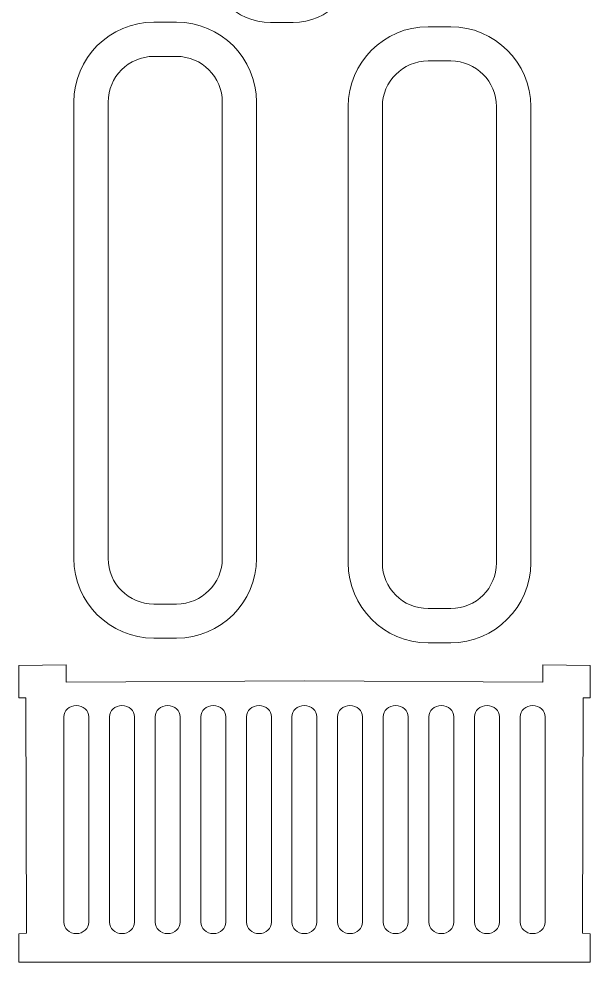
# Model space of a CAD drawing. Header units: millimetres. Extents: x -494 to 494, y -418 to 418.
# Drawn here: x -490.8 to -440.7, y -44 to 38.7 of the extents above; entities that cross this region are included whole.
import ezdxf

# ---------------------------------------------------------------- set-up
doc = ezdxf.new("R2010")
doc.units = ezdxf.units.MM
doc.header["$MEASUREMENT"] = 0

msp = doc.modelspace()

# ---------------------------------------------------------------- linework, layer by layer
at = {"lineweight": 9}
for points, knots in [([(-466.7409, 82.347), (-463.7121, 82.347), (-461.2409, 79.8758), (-461.2409, 76.847), (-461.2409, 76.847), (-461.2409, 76.847), (-461.2409, 43.847), (-461.2409, 43.847), (-461.2409, 43.847), (-461.2409, 40.8182), (-463.7121, 38.347), (-466.7409, 38.347), (-466.7409, 38.347), (-466.7409, 38.347), (-468.7409, 38.347), (-468.7409, 38.347), (-468.7409, 38.347), (-471.7697, 38.347), (-474.2409, 40.8182), (-474.2409, 43.847), (-474.2409, 43.847), (-474.2409, 43.847), (-474.2409, 76.847), (-474.2409, 76.847), (-474.2409, 76.847), (-474.2409, 79.8758), (-471.7697, 82.347), (-468.7409, 82.347), (-468.7409, 82.347), (-468.7409, 82.347), (-466.7409, 82.347), (-466.7409, 82.347)], [0, 0, 0, 0, 0.1111111, 0.1111111, 0.1111111, 0.1111111, 0.2222222, 0.2222222, 0.2222222, 0.2222222, 0.3333333, 0.3333333, 0.3333333, 0.3333333, 0.4444444, 0.4444444, 0.4444444, 0.4444444, 0.5555556, 0.5555556, 0.5555556, 0.5555556, 0.6666667, 0.6666667, 0.6666667, 0.6666667, 0.7777778, 0.7777778, 0.7777778, 0.7777778, 1, 1, 1, 1]), ([(-478.9551, 38.3631), (-478.9551, 38.3631), (-476.9551, 38.3631), (-476.9551, 38.3631), (-476.9551, 38.3631), (-473.1032, 38.3631), (-469.9551, 35.215), (-469.9551, 31.3631), (-469.9551, 31.3631), (-469.9551, 31.3631), (-469.9551, -8.6369), (-469.9551, -8.6369), (-469.9551, -8.6369), (-469.9551, -12.4888), (-473.1032, -15.6369), (-476.9551, -15.6369), (-476.9551, -15.6369), (-476.9551, -15.6369), (-478.9551, -15.6369), (-478.9551, -15.6369), (-478.9551, -15.6369), (-482.807, -15.6369), (-485.9551, -12.4888), (-485.9551, -8.6369), (-485.9551, -8.6369), (-485.9551, -8.6369), (-485.9551, 31.3631), (-485.9551, 31.3631), (-485.9551, 31.3631), (-485.9551, 35.215), (-482.807, 38.3631), (-478.9551, 38.3631)], [0, 0, 0, 0, 0.1111111, 0.1111111, 0.1111111, 0.1111111, 0.2222222, 0.2222222, 0.2222222, 0.2222222, 0.3333333, 0.3333333, 0.3333333, 0.3333333, 0.4444444, 0.4444444, 0.4444444, 0.4444444, 0.5555556, 0.5555556, 0.5555556, 0.5555556, 0.6666667, 0.6666667, 0.6666667, 0.6666667, 0.7777778, 0.7777778, 0.7777778, 0.7777778, 1, 1, 1, 1]), ([(-454.9365, 37.9662), (-454.9365, 37.9662), (-452.9365, 37.9662), (-452.9365, 37.9662), (-452.9365, 37.9662), (-449.0846, 37.9662), (-445.9365, 34.8181), (-445.9365, 30.9662), (-445.9365, 30.9662), (-445.9365, 30.9662), (-445.9365, -9.0338), (-445.9365, -9.0338), (-445.9365, -9.0338), (-445.9365, -12.8857), (-449.0846, -16.0338), (-452.9365, -16.0338), (-452.9365, -16.0338), (-452.9365, -16.0338), (-454.9365, -16.0338), (-454.9365, -16.0338), (-454.9365, -16.0338), (-458.7884, -16.0338), (-461.9365, -12.8857), (-461.9365, -9.0338), (-461.9365, -9.0338), (-461.9365, -9.0338), (-461.9365, 30.9662), (-461.9365, 30.9662), (-461.9365, 30.9662), (-461.9365, 34.8181), (-458.7884, 37.9662), (-454.9365, 37.9662)], [0, 0, 0, 0, 0.1111111, 0.1111111, 0.1111111, 0.1111111, 0.2222222, 0.2222222, 0.2222222, 0.2222222, 0.3333333, 0.3333333, 0.3333333, 0.3333333, 0.4444444, 0.4444444, 0.4444444, 0.4444444, 0.5555556, 0.5555556, 0.5555556, 0.5555556, 0.6666667, 0.6666667, 0.6666667, 0.6666667, 0.7777778, 0.7777778, 0.7777778, 0.7777778, 1, 1, 1, 1]), ([(-478.9551, 35.3631), (-478.9551, 35.3631), (-476.9551, 35.3631), (-476.9551, 35.3631), (-476.9551, 35.3631), (-474.7551, 35.3631), (-472.9551, 33.5631), (-472.9551, 31.3631), (-472.9551, 31.3631), (-472.9551, 31.3631), (-472.9551, -8.6369), (-472.9551, -8.6369), (-472.9551, -8.6369), (-472.9551, -10.8369), (-474.7551, -12.6369), (-476.9551, -12.6369), (-476.9551, -12.6369), (-476.9551, -12.6369), (-478.9551, -12.6369), (-478.9551, -12.6369), (-478.9551, -12.6369), (-481.1551, -12.6369), (-482.9551, -10.8369), (-482.9551, -8.6369), (-482.9551, -8.6369), (-482.9551, -8.6369), (-482.9551, 31.3631), (-482.9551, 31.3631), (-482.9551, 31.3631), (-482.9551, 33.5631), (-481.1551, 35.3631), (-478.9551, 35.3631)], [0, 0, 0, 0, 0.1111111, 0.1111111, 0.1111111, 0.1111111, 0.2222222, 0.2222222, 0.2222222, 0.2222222, 0.3333333, 0.3333333, 0.3333333, 0.3333333, 0.4444444, 0.4444444, 0.4444444, 0.4444444, 0.5555556, 0.5555556, 0.5555556, 0.5555556, 0.6666667, 0.6666667, 0.6666667, 0.6666667, 0.7777778, 0.7777778, 0.7777778, 0.7777778, 1, 1, 1, 1]), ([(-454.9365, 34.9662), (-454.9365, 34.9662), (-452.9365, 34.9662), (-452.9365, 34.9662), (-452.9365, 34.9662), (-450.7365, 34.9662), (-448.9365, 33.1662), (-448.9365, 30.9662), (-448.9365, 30.9662), (-448.9365, 30.9662), (-448.9365, -9.0338), (-448.9365, -9.0338), (-448.9365, -9.0338), (-448.9365, -11.2338), (-450.7365, -13.0338), (-452.9365, -13.0338), (-452.9365, -13.0338), (-452.9365, -13.0338), (-454.9365, -13.0338), (-454.9365, -13.0338), (-454.9365, -13.0338), (-457.1365, -13.0338), (-458.9365, -11.2338), (-458.9365, -9.0338), (-458.9365, -9.0338), (-458.9365, -9.0338), (-458.9365, 30.9662), (-458.9365, 30.9662), (-458.9365, 30.9662), (-458.9365, 33.1662), (-457.1365, 34.9662), (-454.9365, 34.9662)], [0, 0, 0, 0, 0.1111111, 0.1111111, 0.1111111, 0.1111111, 0.2222222, 0.2222222, 0.2222222, 0.2222222, 0.3333333, 0.3333333, 0.3333333, 0.3333333, 0.4444444, 0.4444444, 0.4444444, 0.4444444, 0.5555556, 0.5555556, 0.5555556, 0.5555556, 0.6666667, 0.6666667, 0.6666667, 0.6666667, 0.7777778, 0.7777778, 0.7777778, 0.7777778, 1, 1, 1, 1]), ([(-465.7547, -44.0294), (-465.7547, -44.0294), (-440.7393, -44.0294), (-440.7393, -44.0294), (-440.7393, -44.0294), (-440.7393, -44.0294), (-440.7393, -41.5606), (-440.7393, -41.5606), (-440.7393, -41.5606), (-440.7393, -41.5606), (-441.4008, -41.4945), (-441.4008, -41.4945), (-441.4008, -41.4945), (-441.4008, -41.4945), (-441.3618, -20.8565), (-441.3618, -20.8565), (-441.3618, -20.8565), (-441.3618, -20.8565), (-440.7393, -20.857), (-440.7393, -20.857), (-440.7393, -20.857), (-440.7393, -20.857), (-440.7393, -18.0294), (-440.7393, -18.0294), (-440.7393, -18.0294), (-440.7393, -18.0294), (-444.8869, -17.98), (-444.8869, -17.98), (-444.8869, -17.98), (-444.8869, -17.98), (-444.8872, -19.5013), (-444.8872, -19.5013), (-444.8872, -19.5013), (-444.8872, -19.5013), (-465.7547, -19.3816), (-465.7547, -19.3816), (-465.7547, -19.3816), (-465.7547, -19.3816), (-486.6222, -19.5013), (-486.6222, -19.5013), (-486.6222, -19.5013), (-486.6222, -19.5013), (-486.6225, -17.98), (-486.6225, -17.98), (-486.6225, -17.98), (-486.6225, -17.98), (-490.7701, -18.0294), (-490.7701, -18.0294), (-490.7701, -18.0294), (-490.7701, -18.0294), (-490.7701, -20.857), (-490.7701, -20.857), (-490.7701, -20.857), (-490.7701, -20.857), (-490.1476, -20.8565), (-490.1476, -20.8565), (-490.1476, -20.8565), (-490.1476, -20.8565), (-490.1086, -41.4945), (-490.1086, -41.4945), (-490.1086, -41.4945), (-490.1086, -41.4945), (-490.7701, -41.5606), (-490.7701, -41.5606), (-490.7701, -41.5606), (-490.7701, -41.5606), (-490.7701, -44.0294), (-490.7701, -44.0294), (-490.7701, -44.0294), (-490.7701, -44.0294), (-465.7547, -44.0294), (-465.7547, -44.0294)], [0, 0, 0, 0, 0.0526316, 0.0526316, 0.0526316, 0.0526316, 0.1052632, 0.1052632, 0.1052632, 0.1052632, 0.1578947, 0.1578947, 0.1578947, 0.1578947, 0.2105263, 0.2105263, 0.2105263, 0.2105263, 0.2631579, 0.2631579, 0.2631579, 0.2631579, 0.3157895, 0.3157895, 0.3157895, 0.3157895, 0.3684211, 0.3684211, 0.3684211, 0.3684211, 0.4210526, 0.4210526, 0.4210526, 0.4210526, 0.4736842, 0.4736842, 0.4736842, 0.4736842, 0.5263158, 0.5263158, 0.5263158, 0.5263158, 0.5789474, 0.5789474, 0.5789474, 0.5789474, 0.6315789, 0.6315789, 0.6315789, 0.6315789, 0.6842105, 0.6842105, 0.6842105, 0.6842105, 0.7368421, 0.7368421, 0.7368421, 0.7368421, 0.7894737, 0.7894737, 0.7894737, 0.7894737, 0.8421053, 0.8421053, 0.8421053, 0.8421053, 0.8947368, 0.8947368, 0.8947368, 0.8947368, 1, 1, 1, 1]), ([(-485.7393, -21.5294), (-485.7393, -21.5294), (-485.7392, -21.5294), (-485.7392, -21.5294), (-485.7392, -21.5294), (-485.1341, -21.5294), (-484.6393, -21.9793), (-484.6393, -22.5293), (-484.6393, -22.5293), (-484.6393, -22.5293), (-484.6393, -40.5295), (-484.6393, -40.5295), (-484.6393, -40.5295), (-484.6393, -41.0795), (-485.1341, -41.5294), (-485.7392, -41.5294), (-485.7392, -41.5294), (-485.7392, -41.5294), (-485.7393, -41.5294), (-485.7393, -41.5294), (-485.7393, -41.5294), (-486.3444, -41.5294), (-486.8393, -41.0795), (-486.8393, -40.5295), (-486.8393, -40.5295), (-486.8393, -40.5295), (-486.8393, -22.5293), (-486.8393, -22.5293), (-486.8393, -22.5293), (-486.8393, -21.9793), (-486.3444, -21.5294), (-485.7393, -21.5294)], [0, 0, 0, 0, 0.1111111, 0.1111111, 0.1111111, 0.1111111, 0.2222222, 0.2222222, 0.2222222, 0.2222222, 0.3333333, 0.3333333, 0.3333333, 0.3333333, 0.4444444, 0.4444444, 0.4444444, 0.4444444, 0.5555556, 0.5555556, 0.5555556, 0.5555556, 0.6666667, 0.6666667, 0.6666667, 0.6666667, 0.7777778, 0.7777778, 0.7777778, 0.7777778, 1, 1, 1, 1]), ([(-481.7393, -21.5294), (-481.7393, -21.5294), (-481.7392, -21.5294), (-481.7392, -21.5294), (-481.7392, -21.5294), (-481.1341, -21.5294), (-480.6393, -21.9793), (-480.6393, -22.5293), (-480.6393, -22.5293), (-480.6393, -22.5293), (-480.6393, -40.5295), (-480.6393, -40.5295), (-480.6393, -40.5295), (-480.6393, -41.0795), (-481.1341, -41.5294), (-481.7392, -41.5294), (-481.7392, -41.5294), (-481.7392, -41.5294), (-481.7393, -41.5294), (-481.7393, -41.5294), (-481.7393, -41.5294), (-482.3444, -41.5294), (-482.8393, -41.0795), (-482.8393, -40.5295), (-482.8393, -40.5295), (-482.8393, -40.5295), (-482.8393, -22.5293), (-482.8393, -22.5293), (-482.8393, -22.5293), (-482.8393, -21.9793), (-482.3444, -21.5294), (-481.7393, -21.5294)], [0, 0, 0, 0, 0.1111111, 0.1111111, 0.1111111, 0.1111111, 0.2222222, 0.2222222, 0.2222222, 0.2222222, 0.3333333, 0.3333333, 0.3333333, 0.3333333, 0.4444444, 0.4444444, 0.4444444, 0.4444444, 0.5555556, 0.5555556, 0.5555556, 0.5555556, 0.6666667, 0.6666667, 0.6666667, 0.6666667, 0.7777778, 0.7777778, 0.7777778, 0.7777778, 1, 1, 1, 1]), ([(-477.7393, -21.5294), (-477.7393, -21.5294), (-477.7392, -21.5294), (-477.7392, -21.5294), (-477.7392, -21.5294), (-477.1341, -21.5294), (-476.6393, -21.9793), (-476.6393, -22.5293), (-476.6393, -22.5293), (-476.6393, -22.5293), (-476.6393, -40.5295), (-476.6393, -40.5295), (-476.6393, -40.5295), (-476.6393, -41.0795), (-477.1341, -41.5294), (-477.7392, -41.5294), (-477.7392, -41.5294), (-477.7392, -41.5294), (-477.7393, -41.5294), (-477.7393, -41.5294), (-477.7393, -41.5294), (-478.3444, -41.5294), (-478.8393, -41.0795), (-478.8393, -40.5295), (-478.8393, -40.5295), (-478.8393, -40.5295), (-478.8393, -22.5293), (-478.8393, -22.5293), (-478.8393, -22.5293), (-478.8393, -21.9793), (-478.3444, -21.5294), (-477.7393, -21.5294)], [0, 0, 0, 0, 0.1111111, 0.1111111, 0.1111111, 0.1111111, 0.2222222, 0.2222222, 0.2222222, 0.2222222, 0.3333333, 0.3333333, 0.3333333, 0.3333333, 0.4444444, 0.4444444, 0.4444444, 0.4444444, 0.5555556, 0.5555556, 0.5555556, 0.5555556, 0.6666667, 0.6666667, 0.6666667, 0.6666667, 0.7777778, 0.7777778, 0.7777778, 0.7777778, 1, 1, 1, 1]), ([(-473.7393, -21.5294), (-473.7393, -21.5294), (-473.7392, -21.5294), (-473.7392, -21.5294), (-473.7392, -21.5294), (-473.1341, -21.5294), (-472.6393, -21.9793), (-472.6393, -22.5293), (-472.6393, -22.5293), (-472.6393, -22.5293), (-472.6393, -40.5295), (-472.6393, -40.5295), (-472.6393, -40.5295), (-472.6393, -41.0795), (-473.1341, -41.5294), (-473.7392, -41.5294), (-473.7392, -41.5294), (-473.7392, -41.5294), (-473.7393, -41.5294), (-473.7393, -41.5294), (-473.7393, -41.5294), (-474.3444, -41.5294), (-474.8393, -41.0795), (-474.8393, -40.5295), (-474.8393, -40.5295), (-474.8393, -40.5295), (-474.8393, -22.5293), (-474.8393, -22.5293), (-474.8393, -22.5293), (-474.8393, -21.9793), (-474.3444, -21.5294), (-473.7393, -21.5294)], [0, 0, 0, 0, 0.1111111, 0.1111111, 0.1111111, 0.1111111, 0.2222222, 0.2222222, 0.2222222, 0.2222222, 0.3333333, 0.3333333, 0.3333333, 0.3333333, 0.4444444, 0.4444444, 0.4444444, 0.4444444, 0.5555556, 0.5555556, 0.5555556, 0.5555556, 0.6666667, 0.6666667, 0.6666667, 0.6666667, 0.7777778, 0.7777778, 0.7777778, 0.7777778, 1, 1, 1, 1]), ([(-469.7393, -21.5294), (-469.7393, -21.5294), (-469.7392, -21.5294), (-469.7392, -21.5294), (-469.7392, -21.5294), (-469.1341, -21.5294), (-468.6393, -21.9793), (-468.6393, -22.5293), (-468.6393, -22.5293), (-468.6393, -22.5293), (-468.6393, -40.5295), (-468.6393, -40.5295), (-468.6393, -40.5295), (-468.6393, -41.0795), (-469.1341, -41.5294), (-469.7392, -41.5294), (-469.7392, -41.5294), (-469.7392, -41.5294), (-469.7393, -41.5294), (-469.7393, -41.5294), (-469.7393, -41.5294), (-470.3444, -41.5294), (-470.8393, -41.0795), (-470.8393, -40.5295), (-470.8393, -40.5295), (-470.8393, -40.5295), (-470.8393, -22.5293), (-470.8393, -22.5293), (-470.8393, -22.5293), (-470.8393, -21.9793), (-470.3444, -21.5294), (-469.7393, -21.5294)], [0, 0, 0, 0, 0.1111111, 0.1111111, 0.1111111, 0.1111111, 0.2222222, 0.2222222, 0.2222222, 0.2222222, 0.3333333, 0.3333333, 0.3333333, 0.3333333, 0.4444444, 0.4444444, 0.4444444, 0.4444444, 0.5555556, 0.5555556, 0.5555556, 0.5555556, 0.6666667, 0.6666667, 0.6666667, 0.6666667, 0.7777778, 0.7777778, 0.7777778, 0.7777778, 1, 1, 1, 1]), ([(-465.7701, -21.5294), (-465.7701, -21.5294), (-465.7702, -21.5294), (-465.7702, -21.5294), (-465.7702, -21.5294), (-466.3753, -21.5294), (-466.8701, -21.9793), (-466.8701, -22.5293), (-466.8701, -22.5293), (-466.8701, -22.5293), (-466.8701, -40.5295), (-466.8701, -40.5295), (-466.8701, -40.5295), (-466.8701, -41.0795), (-466.3753, -41.5294), (-465.7702, -41.5294), (-465.7702, -41.5294), (-465.7702, -41.5294), (-465.7701, -41.5294), (-465.7701, -41.5294), (-465.7701, -41.5294), (-465.165, -41.5294), (-464.6701, -41.0795), (-464.6701, -40.5295), (-464.6701, -40.5295), (-464.6701, -40.5295), (-464.6701, -22.5293), (-464.6701, -22.5293), (-464.6701, -22.5293), (-464.6701, -21.9793), (-465.165, -21.5294), (-465.7701, -21.5294)], [0, 0, 0, 0, 0.1111111, 0.1111111, 0.1111111, 0.1111111, 0.2222222, 0.2222222, 0.2222222, 0.2222222, 0.3333333, 0.3333333, 0.3333333, 0.3333333, 0.4444444, 0.4444444, 0.4444444, 0.4444444, 0.5555556, 0.5555556, 0.5555556, 0.5555556, 0.6666667, 0.6666667, 0.6666667, 0.6666667, 0.7777778, 0.7777778, 0.7777778, 0.7777778, 1, 1, 1, 1]), ([(-461.7701, -21.5294), (-461.7701, -21.5294), (-461.7702, -21.5294), (-461.7702, -21.5294), (-461.7702, -21.5294), (-462.3753, -21.5294), (-462.8701, -21.9793), (-462.8701, -22.5293), (-462.8701, -22.5293), (-462.8701, -22.5293), (-462.8701, -40.5295), (-462.8701, -40.5295), (-462.8701, -40.5295), (-462.8701, -41.0795), (-462.3753, -41.5294), (-461.7702, -41.5294), (-461.7702, -41.5294), (-461.7702, -41.5294), (-461.7701, -41.5294), (-461.7701, -41.5294), (-461.7701, -41.5294), (-461.165, -41.5294), (-460.6701, -41.0795), (-460.6701, -40.5295), (-460.6701, -40.5295), (-460.6701, -40.5295), (-460.6701, -22.5293), (-460.6701, -22.5293), (-460.6701, -22.5293), (-460.6701, -21.9793), (-461.165, -21.5294), (-461.7701, -21.5294)], [0, 0, 0, 0, 0.1111111, 0.1111111, 0.1111111, 0.1111111, 0.2222222, 0.2222222, 0.2222222, 0.2222222, 0.3333333, 0.3333333, 0.3333333, 0.3333333, 0.4444444, 0.4444444, 0.4444444, 0.4444444, 0.5555556, 0.5555556, 0.5555556, 0.5555556, 0.6666667, 0.6666667, 0.6666667, 0.6666667, 0.7777778, 0.7777778, 0.7777778, 0.7777778, 1, 1, 1, 1]), ([(-457.7701, -21.5294), (-457.7701, -21.5294), (-457.7702, -21.5294), (-457.7702, -21.5294), (-457.7702, -21.5294), (-458.3753, -21.5294), (-458.8701, -21.9793), (-458.8701, -22.5293), (-458.8701, -22.5293), (-458.8701, -22.5293), (-458.8701, -40.5295), (-458.8701, -40.5295), (-458.8701, -40.5295), (-458.8701, -41.0795), (-458.3753, -41.5294), (-457.7702, -41.5294), (-457.7702, -41.5294), (-457.7702, -41.5294), (-457.7701, -41.5294), (-457.7701, -41.5294), (-457.7701, -41.5294), (-457.165, -41.5294), (-456.6701, -41.0795), (-456.6701, -40.5295), (-456.6701, -40.5295), (-456.6701, -40.5295), (-456.6701, -22.5293), (-456.6701, -22.5293), (-456.6701, -22.5293), (-456.6701, -21.9793), (-457.165, -21.5294), (-457.7701, -21.5294)], [0, 0, 0, 0, 0.1111111, 0.1111111, 0.1111111, 0.1111111, 0.2222222, 0.2222222, 0.2222222, 0.2222222, 0.3333333, 0.3333333, 0.3333333, 0.3333333, 0.4444444, 0.4444444, 0.4444444, 0.4444444, 0.5555556, 0.5555556, 0.5555556, 0.5555556, 0.6666667, 0.6666667, 0.6666667, 0.6666667, 0.7777778, 0.7777778, 0.7777778, 0.7777778, 1, 1, 1, 1]), ([(-453.7701, -21.5294), (-453.7701, -21.5294), (-453.7702, -21.5294), (-453.7702, -21.5294), (-453.7702, -21.5294), (-454.3753, -21.5294), (-454.8701, -21.9793), (-454.8701, -22.5293), (-454.8701, -22.5293), (-454.8701, -22.5293), (-454.8701, -40.5295), (-454.8701, -40.5295), (-454.8701, -40.5295), (-454.8701, -41.0795), (-454.3753, -41.5294), (-453.7702, -41.5294), (-453.7702, -41.5294), (-453.7702, -41.5294), (-453.7701, -41.5294), (-453.7701, -41.5294), (-453.7701, -41.5294), (-453.165, -41.5294), (-452.6701, -41.0795), (-452.6701, -40.5295), (-452.6701, -40.5295), (-452.6701, -40.5295), (-452.6701, -22.5293), (-452.6701, -22.5293), (-452.6701, -22.5293), (-452.6701, -21.9793), (-453.165, -21.5294), (-453.7701, -21.5294)], [0, 0, 0, 0, 0.1111111, 0.1111111, 0.1111111, 0.1111111, 0.2222222, 0.2222222, 0.2222222, 0.2222222, 0.3333333, 0.3333333, 0.3333333, 0.3333333, 0.4444444, 0.4444444, 0.4444444, 0.4444444, 0.5555556, 0.5555556, 0.5555556, 0.5555556, 0.6666667, 0.6666667, 0.6666667, 0.6666667, 0.7777778, 0.7777778, 0.7777778, 0.7777778, 1, 1, 1, 1]), ([(-449.7701, -21.5294), (-449.7701, -21.5294), (-449.7702, -21.5294), (-449.7702, -21.5294), (-449.7702, -21.5294), (-450.3753, -21.5294), (-450.8701, -21.9793), (-450.8701, -22.5293), (-450.8701, -22.5293), (-450.8701, -22.5293), (-450.8701, -40.5295), (-450.8701, -40.5295), (-450.8701, -40.5295), (-450.8701, -41.0795), (-450.3753, -41.5294), (-449.7702, -41.5294), (-449.7702, -41.5294), (-449.7702, -41.5294), (-449.7701, -41.5294), (-449.7701, -41.5294), (-449.7701, -41.5294), (-449.165, -41.5294), (-448.6701, -41.0795), (-448.6701, -40.5295), (-448.6701, -40.5295), (-448.6701, -40.5295), (-448.6701, -22.5293), (-448.6701, -22.5293), (-448.6701, -22.5293), (-448.6701, -21.9793), (-449.165, -21.5294), (-449.7701, -21.5294)], [0, 0, 0, 0, 0.1111111, 0.1111111, 0.1111111, 0.1111111, 0.2222222, 0.2222222, 0.2222222, 0.2222222, 0.3333333, 0.3333333, 0.3333333, 0.3333333, 0.4444444, 0.4444444, 0.4444444, 0.4444444, 0.5555556, 0.5555556, 0.5555556, 0.5555556, 0.6666667, 0.6666667, 0.6666667, 0.6666667, 0.7777778, 0.7777778, 0.7777778, 0.7777778, 1, 1, 1, 1]), ([(-445.7701, -21.5294), (-445.7701, -21.5294), (-445.7702, -21.5294), (-445.7702, -21.5294), (-445.7702, -21.5294), (-446.3753, -21.5294), (-446.8701, -21.9793), (-446.8701, -22.5293), (-446.8701, -22.5293), (-446.8701, -22.5293), (-446.8701, -40.5295), (-446.8701, -40.5295), (-446.8701, -40.5295), (-446.8701, -41.0795), (-446.3753, -41.5294), (-445.7702, -41.5294), (-445.7702, -41.5294), (-445.7702, -41.5294), (-445.7701, -41.5294), (-445.7701, -41.5294), (-445.7701, -41.5294), (-445.165, -41.5294), (-444.6701, -41.0795), (-444.6701, -40.5295), (-444.6701, -40.5295), (-444.6701, -40.5295), (-444.6701, -22.5293), (-444.6701, -22.5293), (-444.6701, -22.5293), (-444.6701, -21.9793), (-445.165, -21.5294), (-445.7701, -21.5294)], [0, 0, 0, 0, 0.1111111, 0.1111111, 0.1111111, 0.1111111, 0.2222222, 0.2222222, 0.2222222, 0.2222222, 0.3333333, 0.3333333, 0.3333333, 0.3333333, 0.4444444, 0.4444444, 0.4444444, 0.4444444, 0.5555556, 0.5555556, 0.5555556, 0.5555556, 0.6666667, 0.6666667, 0.6666667, 0.6666667, 0.7777778, 0.7777778, 0.7777778, 0.7777778, 1, 1, 1, 1])]:
    msp.add_open_spline(points, degree=3, knots=knots, dxfattribs=at)

doc.saveas('drawing.dxf')
